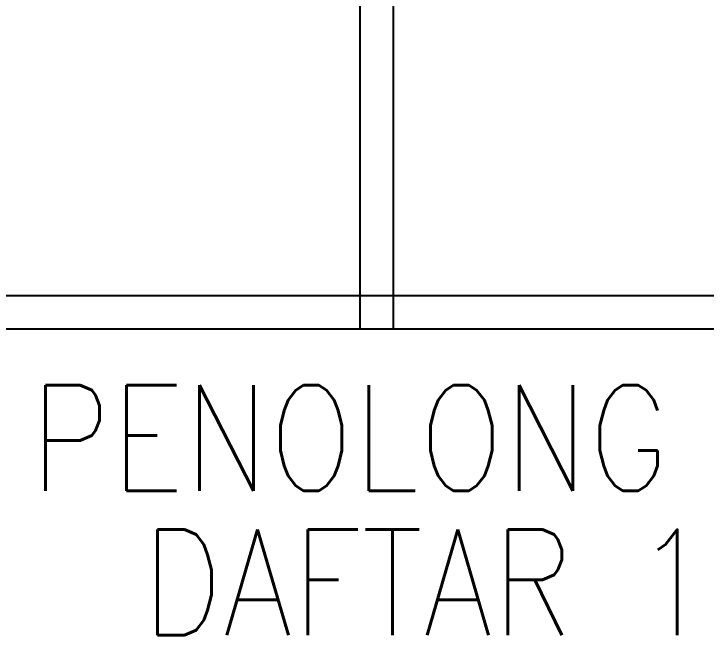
# Model space of a CAD drawing. Header units: inches. Extents: x -86493719 to 430035, y 21644 to 1519532.
# Drawn here: x 48433 to 50726, y 66733 to 68792 of the extents above; entities that cross this region are included whole.
import ezdxf
from ezdxf.enums import TextEntityAlignment as Align

# ---------------------------------------------------------------- set-up
doc = ezdxf.new("R2010")
doc.units = ezdxf.units.IN
doc.header["$MEASUREMENT"] = 0
doc.layers.add('partition', color=8, linetype='Continuous')
doc.layers.add('t3', color=8, linetype='Continuous', lineweight=25)
doc.styles.add('LAILA', font='romans.shx', dxfattribs={"width": 0.85})

msp = doc.modelspace()

# ---------------------------------------------------------------- linework, layer by layer
at = {"layer": 'partition'}
for p, q in [((49579.3, 70029.4), (49579.3, 67748.6)), ((49689.3, 70029.4), (49689.3, 67748.6)), ((47709.3, 67858.6), (51689.3, 67858.6)), ((47709.3, 67748.6), (51689.3, 67748.6))]:
    msp.add_line(p, q, dxfattribs=at)

# ---------------------------------------------------------------- texts
at = {"layer": 't3', "style": 'LAILA', "width": 0.85}
for s, p in [('PENOLONG', (48487.1, 67561.2)), ('DAFTAR 1', (48858.1, 67082.8))]:
    msp.add_text(s, height=350, dxfattribs=at).set_placement(p, align=Align.TOP_LEFT)

doc.saveas('drawing.dxf')
